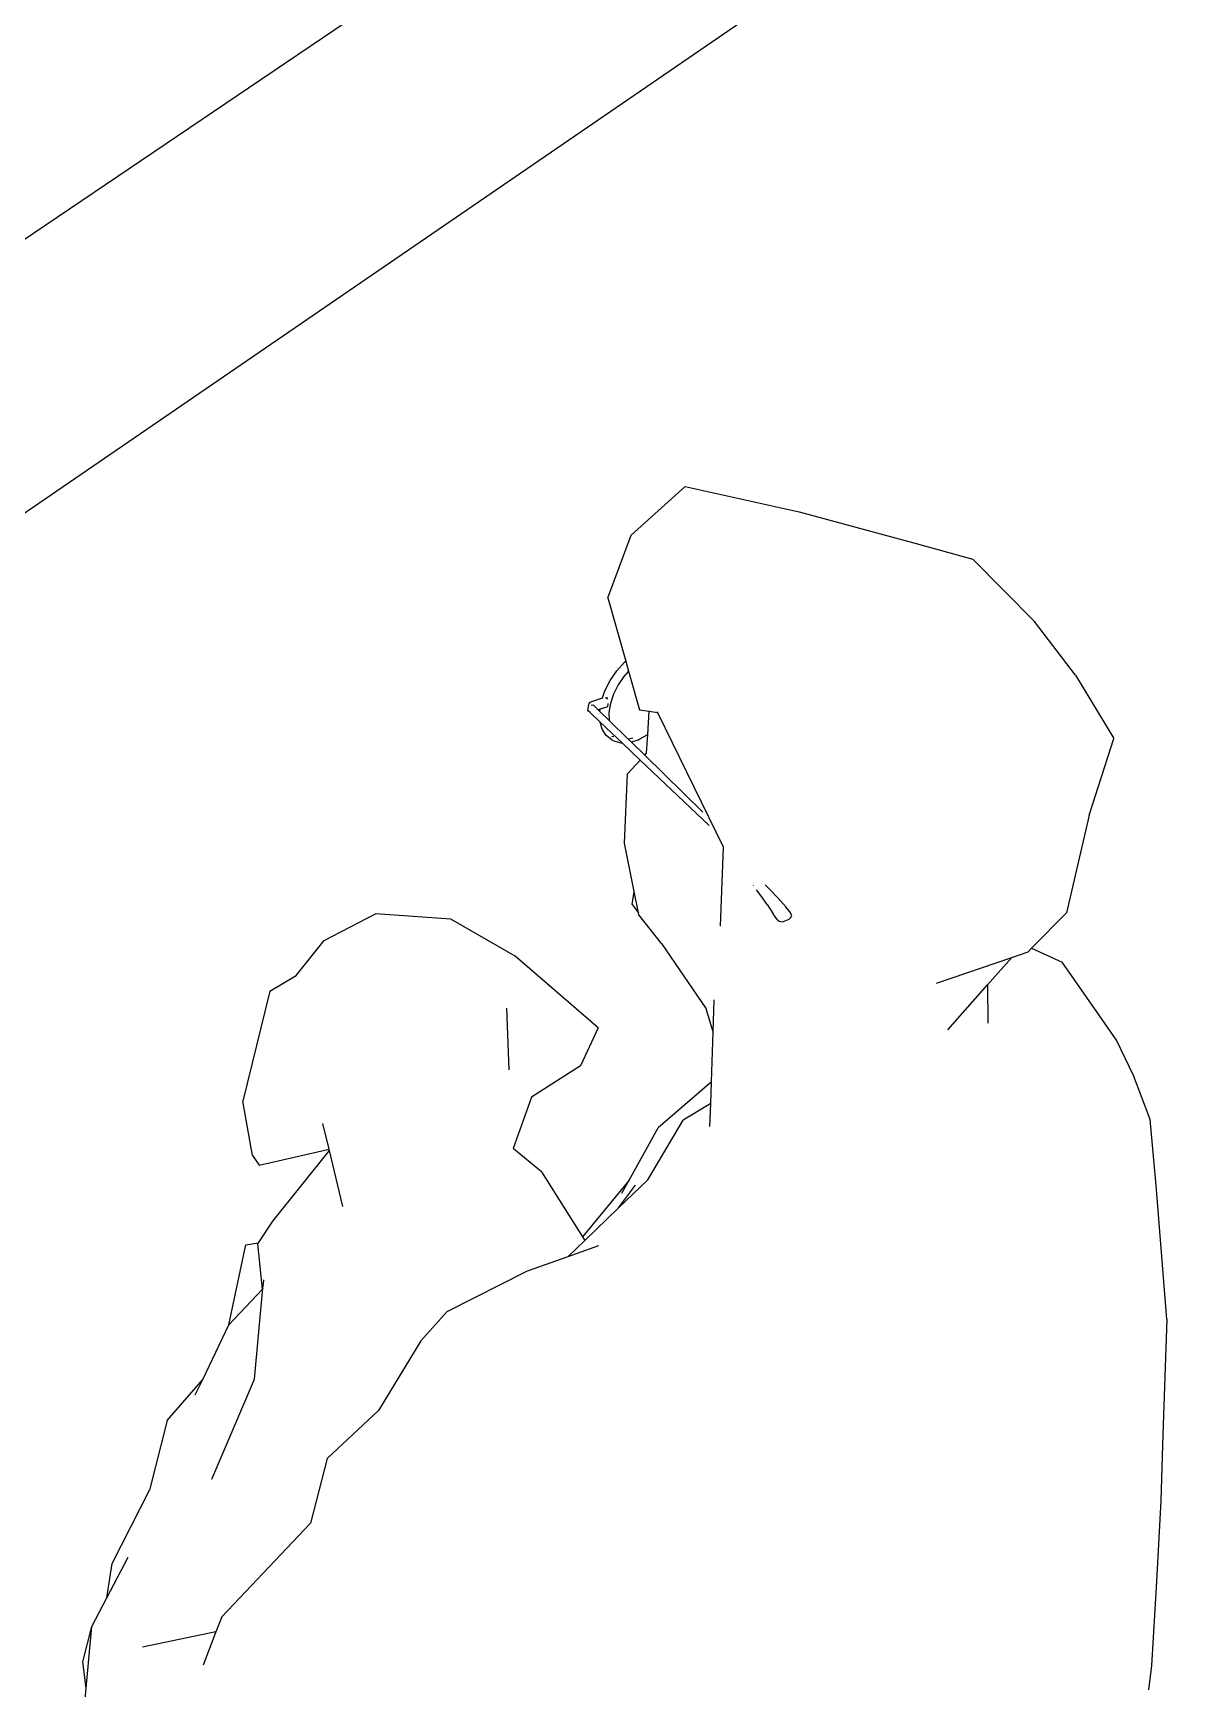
# Model space of a CAD drawing. Header units: millimetres. Extents: x -650 to 3773, y 316 to 2389.
# Drawn here: x 1579.7 to 1633.6, y 1913 to 1989.9 of the extents above; entities that cross this region are included whole.
import ezdxf

# ---------------------------------------------------------------- set-up
doc = ezdxf.new("R2010")
doc.units = ezdxf.units.MM

# ---------------------------------------------------------------- blocks, each defined once
blk = doc.blocks.new('A$Ca364616d')
for p, q in [((405.036, 387.465), (460.995, 425.308)), ((472.182, 420.642), (287.109, 293.723)), ((446.121, 382.423), (448.639, 384.698)), ((448.639, 384.698), (453.936, 383.506)), ((453.936, 383.506), (459.374, 382.035)), ((445.041, 379.521), (446.121, 382.423)), ((459.374, 382.035), (462.004, 381.316)), ((464.871, 378.409), (462.004, 381.316)), ((445.041, 379.521), (445.874, 376.574)), ((466.77, 375.927), (464.871, 378.409)), ((445.458, 376.13), (445.816, 376.526)), ((445.816, 376.526), (445.874, 376.574)), ((445.874, 376.574), (446.006, 376.107)), ((444.907, 375.192), (445.15, 375.677)), ((445.15, 375.677), (445.458, 376.13)), ((445.788, 375.866), (445.518, 375.47)), ((446.006, 376.107), (445.788, 375.866)), ((446.006, 376.107), (446.515, 374.307)), ((466.77, 375.927), (468.555, 372.98)), ((444.202, 374.672), (444.798, 374.861)), ((444.798, 374.861), (444.907, 375.192)), ((444.798, 374.861), (444.806, 374.864)), ((445.013, 374.818), (444.933, 374.868)), ((445.013, 374.818), (445.032, 374.881)), ((445.036, 374.804), (445.013, 374.818)), ((445.306, 375.044), (445.162, 374.611)), ((445.518, 375.47), (445.306, 375.044)), ((444.119, 374.295), (444.172, 374.625)), ((444.143, 374.241), (444.119, 374.295)), ((444.218, 374.194), (444.143, 374.241)), ((444.202, 374.672), (444.172, 374.625)), ((444.69, 373.744), (444.218, 374.194)), ((444.272, 374.525), (444.36, 374.541)), ((444.36, 374.541), (444.593, 374.313)), ((444.686, 374.343), (444.593, 374.313)), ((444.593, 374.313), (444.669, 374.238)), ((444.669, 374.238), (444.686, 374.343)), ((444.669, 374.238), (445.106, 373.812)), ((445.021, 374.45), (444.686, 374.343)), ((445.047, 374.61), (445.021, 374.45)), ((445.162, 374.611), (445.094, 374.192)), ((445.094, 374.192), (445.106, 373.812)), ((446.515, 374.307), (446.965, 374.242)), ((446.898, 373.166), (446.965, 374.242)), ((446.965, 374.242), (446.966, 374.27)), ((446.965, 374.242), (447.355, 374.186)), ((447.329, 374.24), (447.355, 374.186)), ((447.355, 374.186), (450.396, 367.939)), ((444.782, 373.408), (444.69, 373.744)), ((445.724, 372.759), (444.69, 373.744)), ((444.97, 373.115), (444.782, 373.408)), ((445.106, 373.812), (445.994, 372.944)), ((445.232, 372.917), (444.97, 373.115)), ((445.232, 372.917), (445.342, 372.849)), ((445.25, 373.077), (445.238, 373.09)), ((445.317, 373.054), (445.25, 373.077)), ((445.666, 372.756), (445.342, 372.849)), ((445.724, 372.759), (445.666, 372.756)), ((446.548, 371.975), (445.724, 372.759)), ((446.2, 372.988), (445.994, 372.944)), ((445.994, 372.944), (446.135, 372.806)), ((446.431, 372.901), (446.135, 372.806)), ((446.135, 372.806), (446.756, 372.199)), ((446.431, 372.901), (446.535, 372.959)), ((446.535, 372.959), (446.898, 373.166)), ((446.844, 372.294), (446.898, 373.166)), ((467.408, 369.416), (468.555, 372.98)), ((445.95, 371.331), (446.548, 371.975)), ((449.744, 368.929), (446.548, 371.975)), ((446.756, 372.199), (446.844, 372.294)), ((446.756, 372.199), (449.463, 369.554)), ((445.811, 368.109), (445.95, 371.331)), ((467.408, 369.416), (466.358, 364.872)), ((446.268, 365.866), (445.811, 368.109)), ((450.396, 367.939), (450.261, 364.256)), ((446.179, 365.258), (446.268, 365.866)), ((446.47, 364.873), (446.268, 365.866)), ((451.805, 366.147), (451.796, 366.16)), ((452.146, 365.677), (451.946, 365.95)), ((452.451, 365.263), (452.146, 365.677)), ((452.356, 366.179), (452.548, 365.982)), ((452.548, 365.982), (452.947, 365.577)), ((452.947, 365.577), (453.318, 365.15)), ((431.858, 363.585), (434.244, 364.833)), ((437.741, 364.587), (434.244, 364.833)), ((446.179, 365.258), (446.47, 364.873)), ((446.49, 364.776), (446.47, 364.873)), ((447.541, 363.456), (446.49, 364.776)), ((452.451, 365.263), (452.731, 364.83)), ((452.86, 364.63), (452.731, 364.83)), ((453.505, 364.928), (453.318, 365.15)), ((453.59, 364.749), (453.505, 364.928)), ((466.358, 364.872), (464.736, 363.229)), ((440.743, 362.865), (437.741, 364.587)), ((452.964, 364.519), (452.86, 364.63)), ((452.964, 364.519), (453.012, 364.488)), ((453.012, 364.488), (453.163, 364.459)), ((453.163, 364.459), (453.468, 364.582)), ((453.468, 364.582), (453.537, 364.639)), ((453.537, 364.639), (453.59, 364.749)), ((430.557, 361.958), (431.858, 363.585)), ((447.541, 363.456), (449.613, 360.409)), ((464.736, 363.229), (464.58, 363.071)), ((464.736, 363.229), (466.159, 362.576)), ((444.594, 359.539), (440.743, 362.865)), ((460.321, 361.603), (463.813, 362.807)), ((462.68, 361.523), (463.813, 362.807)), ((463.813, 362.807), (464.58, 363.071)), ((467.876, 360.126), (466.159, 362.576)), ((429.342, 361.239), (430.557, 361.958)), ((429.342, 361.239), (428.078, 356.119)), ((460.839, 359.44), (462.68, 361.523)), ((462.68, 361.523), (462.693, 359.75)), ((440.457, 357.574), (440.356, 360.449)), ((449.936, 359.34), (449.613, 360.409)), ((449.936, 359.34), (449.986, 360.83)), ((444.594, 359.539), (443.768, 357.76)), ((468.686, 358.962), (467.876, 360.126)), ((449.858, 357.016), (449.936, 359.34)), ((468.888, 358.538), (468.686, 358.962)), ((469.467, 357.322), (468.888, 358.538)), ((443.768, 357.76), (441.497, 356.316)), ((470.243, 355.27), (469.467, 357.322)), ((441.497, 356.316), (440.643, 353.921)), ((449.858, 357.016), (447.389, 354.879)), ((449.824, 356.018), (449.858, 357.016)), ((428.531, 353.596), (428.078, 356.119)), ((449.824, 356.018), (448.551, 355.233)), ((449.789, 354.945), (449.824, 356.018)), ((432.087, 353.888), (431.798, 355.08)), ((446.037, 352.457), (447.389, 354.879)), ((446.901, 352.468), (448.551, 355.233)), ((470.526, 352.208), (470.243, 355.27)), ((428.531, 353.596), (428.834, 353.156)), ((428.834, 353.156), (432.087, 353.888)), ((429.472, 350.55), (432.103, 353.825)), ((432.103, 353.825), (432.087, 353.888)), ((432.733, 351.232), (432.103, 353.825)), ((441.964, 352.844), (440.643, 353.921)), ((441.964, 352.844), (443.863, 349.818)), ((446.037, 352.457), (443.863, 349.818)), ((445.542, 351.161), (446.901, 352.468)), ((445.7, 351.852), (446.037, 352.457)), ((445.542, 351.161), (446.336, 352.216)), ((471.015, 345.989), (470.526, 352.208)), ((443.969, 349.649), (445.542, 351.161)), ((428.81, 349.538), (429.472, 350.55)), ((427.437, 345.733), (428.225, 349.451)), ((428.225, 349.451), (428.81, 349.538)), ((428.78, 349.491), (428.81, 349.538)), ((429.001, 347.386), (428.78, 349.491)), ((443.198, 348.907), (443.969, 349.649)), ((443.198, 348.907), (444.627, 349.41)), ((443.863, 349.818), (443.969, 349.649)), ((441.304, 348.242), (443.198, 348.907)), ((437.575, 346.355), (441.304, 348.242)), ((427.437, 345.733), (429.001, 347.386)), ((428.626, 343.205), (429.018, 347.427)), ((429.001, 347.386), (429.004, 347.406)), ((429.004, 347.406), (429.036, 347.621)), ((429.018, 347.427), (429.004, 347.406)), ((429.018, 347.427), (429.036, 347.621)), ((429.036, 347.621), (429.054, 347.814)), ((437.575, 346.355), (436.355, 344.981)), ((426.221, 343.193), (427.437, 345.733)), ((471.015, 345.989), (470.836, 340.631)), ((436.355, 344.981), (434.387, 341.744)), ((424.571, 341.274), (426.221, 343.193)), ((425.875, 342.469), (426.221, 343.193)), ((426.639, 338.558), (428.626, 343.205)), ((432.004, 339.516), (434.387, 341.744)), ((424.571, 341.274), (423.745, 338.047)), ((470.836, 340.631), (470.742, 337.567)), ((432.004, 339.516), (431.234, 336.503)), ((422.011, 334.64), (423.745, 338.047)), ((470.742, 337.567), (470.544, 333.792)), ((427.109, 332.162), (431.234, 336.503)), ((421.757, 333.039), (422.747, 334.935)), ((421.757, 333.039), (422.011, 334.64)), ((470.544, 333.792), (470.3, 329.89)), ((421.062, 331.707), (421.757, 333.039)), ((420.645, 330.064), (421.062, 331.707)), ((420.805, 328.845), (421.062, 331.707)), ((427.109, 332.162), (426.834, 331.455)), ((426.834, 331.455), (423.424, 330.752)), ((426.834, 331.455), (426.234, 329.915)), ((420.805, 328.845), (420.645, 330.064)), ((470.3, 329.89), (470.171, 328.771)), ((420.462, 325.01), (420.805, 328.845))]:
    blk.add_line(p, q)

msp = doc.modelspace()

# ---------------------------------------------------------------- block references
msp.add_blockref('A$Ca364616d', (1161.387, 1584.181))

doc.saveas('drawing.dxf')
